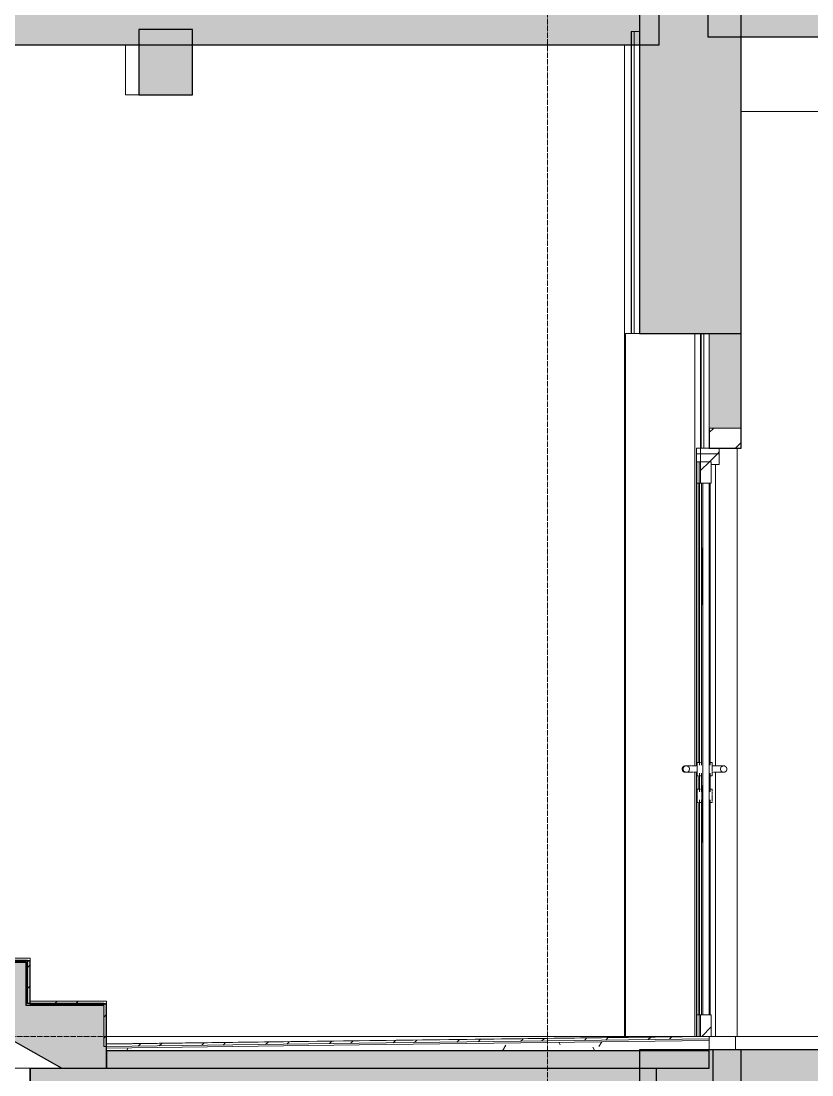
# Model space of a CAD drawing. Header units: millimetres. Extents: x -46915 to 9656, y -6969 to 19630.
# Drawn here: x -15228 to -12267, y 3806 to 7749 of the extents above; entities that cross this region are included whole.
import ezdxf

# ---------------------------------------------------------------- set-up
doc = ezdxf.new("R2010")
doc.units = ezdxf.units.MM
doc.linetypes.add('ADSK_Линия сетки', pattern=[25, 20, -2.5, 0, -2.5])
doc.linetypes.add('ADSK_Сверху', pattern=[4.5, 3, -1.5])
for name, color, linetype, lineweight in [('Двери', 7, 'Continuous', 9), ('Каркас', 7, 'Continuous', 9), ('Лестницы', 7, 'Continuous', 9), ('Оси', 7, 'Continuous', 9), ('Перекрытие', 7, 'Continuous', 9), ('Стены внутренние', 7, 'Continuous', 9), ('Стены несущие', 7, 'Continuous', 30), ('Стены отделка', 7, 'Continuous', 30), ('Стены перегородки', 7, 'Continuous', 30), ('Стены штриховка', 7, 'Continuous', 9), ('Уровни', 7, 'Continuous', 9)]:
    doc.layers.add(name, color=color, linetype=linetype, lineweight=lineweight)
pattern_1 = [(45, (-19354.99, -180), (-106.066, 106.066), [])]
pattern_2 = [(45, (-19354.99, -180), (-117.8655, 117.8655), []), (45, (-19276.41, -180), (-117.8655, 117.8655), [])]
pattern_3 = [(0, (-19354.99, -180), (406.4, 101.6), [33.528, -271.272, 33.528, -271.272, -1625.6]), (0, (-19354.99, -180), (406.4, 101.6), [-609.6, 33.528, -576.072, 33.528, -271.272, -711.2]), (0, (-19354.99, -180), (406.4, 101.6), [-1524, 33.528, -169.672, 33.528, -474.472]), (120, (-19202.59, -129.2), (-291.1882, 301.1527), [33.528, -271.272, 33.528, -271.272, -1625.6]), (120, (-19202.59, -129.2), (-291.1882, 301.1527), [-609.6, 33.528, -576.072, 33.528, -271.272, -711.2]), (120, (-19202.59, -129.2), (-291.1882, 301.1527), [-1524, 33.528, -169.672, 33.528, -474.472]), (240, (-19151.79, 74), (-115.2118, -402.7527), [33.528, -271.272, 33.528, -271.272, -1625.6]), (240, (-19151.79, 74), (-115.2118, -402.7527), [-609.6, 33.528, -576.072, 33.528, -271.272, -711.2]), (240, (-19151.79, 74), (-115.2118, -402.7527), [-1524, 33.528, -169.672, 33.528, -474.472])]

# ---------------------------------------------------------------- blocks, each defined once
blk = doc.blocks.new('ADSK_БалкаЖБ_Прямоугольная - 201_4х245мм-824913-Б')
at = {"layer": 'Каркас', "true_color": 0xc0c0c0}
blk.add_hatch(color=9, dxfattribs=at).paths.add_polyline_path([(-14585.7, 7472), (-14585.7, 7717), (-14787.2, 7717), (-14787.2, 7472)])
at = {"layer": 'Каркас', "lineweight": 30}
for p, q in [((-14585.7, 7717), (-14787.2, 7717)), ((-14787.2, 7717), (-14787.2, 7472)), ((-14585.7, 7472), (-14585.7, 7717)), ((-14787.2, 7472), (-14585.7, 7472))]:
    blk.add_line(p, q, dxfattribs=at)
at = {"layer": 'Каркас'}
for q in [(-14837.3, 7660), (-14787.2, 7472)]:
    blk.add_line((-14837.3, 7472), q, dxfattribs=at)
blk = doc.blocks.new('AC_Дверь_Двупольная - Д-16л 1700х2200h-2916328-Б')
at = {"layer": 'Двери', "lineweight": 5}
h = blk.add_hatch(dxfattribs=at)
h.set_pattern_fill('FP_5', color=256, style=0, pattern_type=2)
h.set_pattern_definition(pattern_1)
h.paths.add_polyline_path([(-12613.9, 6130), (-12613.9, 6150), (-12683.9, 6150), (-12683.9, 6130)])
h = blk.add_hatch(dxfattribs=at)
h.set_pattern_fill('FP_5', color=256, style=0, pattern_type=2)
h.set_pattern_definition(pattern_1)
h.paths.add_polyline_path([(-12613.9, 6090), (-12613.9, 6130), (-12683.9, 6130), (-12683.9, 6100), (-12643.9, 6100), (-12643.9, 6090)])
h = blk.add_hatch(dxfattribs=at)
h.set_pattern_fill('FP_5', color=256, style=0, pattern_type=2)
h.set_pattern_definition(pattern_1)
h.paths.add_polyline_path([(-12643.9, 3950), (-12643.9, 4030), (-12683.9, 4030), (-12683.9, 3950)])
h.paths.add_polyline_path([(-12683.9, 6020), (-12643.9, 6020), (-12643.9, 6100), (-12683.9, 6100)])
h = blk.add_hatch(dxfattribs=at)
h.set_pattern_fill('FP_10', color=256, style=0, pattern_type=2)
h.set_pattern_definition([(269.634, (-12671.367, 442.3), (-8.5167909, -1777.9998717), [266.705, -2400.348]), (269.634, (-12671.196, 388.96), (-8.5167909, -1777.9998717), [160.023, -2507.03]), (269.634, (-12672.219, 388.96), (-8.5167909, -1777.9998717), [160.023, -2507.03])])
h.paths.add_polyline_path([(-12680.4, 4030), (-12675.9, 4030), (-12675.9, 6020), (-12680.4, 6020), (-12680.4, 4037.2)])
at = {"layer": 'Двери'}
for p, q in [((-12683.9, 6150), (-12698.7, 6150)), ((-12698.7, 6150), (-12698.7, 4962)), ((-12683.9, 6130), (-12698.6, 6130)), ((-12698.6, 6130), (-12698.6, 4962)), ((-12698.6, 4962), (-12698.6, 6130)), ((-12698.6, 6130), (-12683.9, 6130)), ((-12689.2, 6100), (-12698.3, 6100)), ((-12698.3, 6100), (-12698.3, 4962)), ((-12698.3, 4962), (-12698.3, 6100)), ((-12698.3, 6100), (-12683.9, 6100)), ((-12683.9, 6100), (-12689.2, 6100)), ((-12689.2, 6100), (-12689.2, 4974.9)), ((-12689.2, 4974.9), (-12689.2, 6100)), ((-12628.2, 6090), (-12628.2, 4961.8)), ((-12697.5, 4975), (-12697.5, 6020)), ((-12697.5, 6020), (-12689.9, 6020)), ((-12689.9, 6020), (-12689.9, 4975)), ((-12688.4, 4964.7), (-12688.4, 6020)), ((-12688.4, 6020), (-12683.9, 6020)), ((-12680.4, 6020), (-12680.4, 4964.7)), ((-12648.4, 6020), (-12648.4, 4964.7)), ((-12698.7, 4938), (-12698.7, 3950)), ((-12698.6, 4938), (-12698.6, 3950)), ((-12698.6, 3950), (-12698.6, 4938)), ((-12698.3, 4938), (-12698.3, 3950)), ((-12698.3, 3950), (-12698.3, 4938)), ((-12688.4, 4864.7), (-12688.4, 4935.3)), ((-12680.4, 4935.3), (-12680.4, 4864.7)), ((-12648.4, 4935.3), (-12648.4, 4864.7)), ((-12628.2, 4938), (-12628.2, 3950)), ((-12697.5, 4875), (-12697.5, 4925)), ((-12689.9, 4925), (-12689.9, 4875)), ((-12689.2, 4925), (-12689.2, 4874.9)), ((-12689.2, 4874.9), (-12689.2, 4925)), ((-12697.5, 4030), (-12697.5, 4825)), ((-12689.9, 4825), (-12689.9, 4030)), ((-12689.2, 4825), (-12689.2, 3950)), ((-12689.2, 3950), (-12689.2, 4825)), ((-12688.4, 4030), (-12688.4, 4835.3)), ((-12680.4, 4835.3), (-12680.4, 4030)), ((-12648.4, 4835.3), (-12648.4, 4030)), ((-12689.9, 4030), (-12697.5, 4030)), ((-12683.9, 4030), (-12688.4, 4030)), ((-12698.7, 3950), (-12698.6, 3950)), ((-12698.6, 3950), (-12698.3, 3950)), ((-12698.3, 3950), (-12689.2, 3950)), ((-12689.2, 3950), (-12683.9, 3950)), ((-12628.2, 3950), (-12643.9, 3950))]:
    blk.add_line(p, q, dxfattribs=at)
at = {"layer": 'Двери', "lineweight": 15}
for p, q in [((-12613.9, 6150), (-12683.9, 6150)), ((-12683.9, 6150), (-12683.9, 6130)), ((-12683.9, 6130), (-12683.9, 6100)), ((-12613.9, 6130), (-12683.9, 6130)), ((-12683.9, 6130), (-12613.9, 6130)), ((-12613.9, 6130), (-12613.9, 6150)), ((-12613.9, 6090), (-12613.9, 6130)), ((-12643.9, 6100), (-12683.9, 6100)), ((-12683.9, 6100), (-12683.9, 6020)), ((-12683.9, 6100), (-12643.9, 6100)), ((-12643.9, 6020), (-12643.9, 6100)), ((-12643.9, 6100), (-12643.9, 6090)), ((-12643.9, 6090), (-12613.9, 6090)), ((-12683.9, 6020), (-12643.9, 6020)), ((-12651.9, 6020), (-12675.9, 6020)), ((-12675.9, 6020), (-12675.9, 4030)), ((-12651.9, 4030), (-12651.9, 6020)), ((-12643.9, 4030), (-12683.9, 4030)), ((-12683.9, 4030), (-12683.9, 3950)), ((-12675.9, 4030), (-12651.9, 4030)), ((-12643.9, 3950), (-12643.9, 4030)), ((-12683.9, 3950), (-12643.9, 3950))]:
    blk.add_line(p, q, dxfattribs=at)
at = {"layer": 'Двери', "linetype": 'ADSK_Сверху', "lineweight": 5}
for p, q in [((-12680.3, 4975), (-12696.6, 4975)), ((-12640.6, 4975), (-12651.9, 4975)), ((-12740.9, 4938), (-12739.9, 4938)), ((-12737.4, 4962), (-12738.4, 4962)), ((-12738.4, 4938), (-12737.4, 4938)), ((-12696.6, 4962), (-12718.6, 4962)), ((-12718.6, 4938), (-12696.6, 4938)), ((-12618.6, 4962), (-12640.4, 4962)), ((-12640.4, 4938), (-12618.6, 4938)), ((-12618.1, 4938), (-12617.3, 4938)), ((-12599.9, 4962), (-12600.9, 4962)), ((-12600.9, 4938), (-12599.9, 4938)), ((-12597.4, 4962), (-12598.4, 4962)), ((-12598.4, 4938), (-12597.4, 4938)), ((-12696.6, 4925), (-12680.3, 4925)), ((-12651.9, 4925), (-12640.6, 4925)), ((-12680.3, 4875), (-12696.6, 4875)), ((-12640.6, 4875), (-12651.9, 4875)), ((-12696.6, 4825), (-12680.3, 4825)), ((-12651.9, 4825), (-12640.6, 4825))]:
    blk.add_line(p, q, dxfattribs=at)
at = {"layer": 'Двери', "linetype": 'ADSK_Сверху', "lineweight": 5, "flags": 128}
for points in [[(-12750.4, 4950), (-12750.4, 4950.5), (-12750.4, 4951), (-12750.3, 4951.4), (-12750.2, 4951.9), (-12750.1, 4952.4), (-12750, 4952.9), (-12749.9, 4953.3), (-12749.8, 4953.8), (-12749.6, 4954.2), (-12749.4, 4954.7), (-12749.2, 4955.1), (-12749, 4955.5), (-12748.8, 4956), (-12748.6, 4956.4), (-12748.3, 4956.8), (-12748, 4957.2), (-12747.7, 4957.5), (-12747.4, 4957.9), (-12747.1, 4958.3), (-12746.7, 4958.6), (-12746.4, 4958.9), (-12746, 4959.2), (-12745.7, 4959.5), (-12745.3, 4959.8), (-12744.9, 4960.1), (-12744.5, 4960.3), (-12744, 4960.6), (-12743.6, 4960.8), (-12743.2, 4961), (-12742.7, 4961.2), (-12742.3, 4961.3), (-12741.8, 4961.5), (-12741.4, 4961.6), (-12740.9, 4961.7), (-12740.4, 4961.8)], [(-12738.4, 4938), (-12738.9, 4938), (-12739.3, 4938), (-12739.8, 4938.1), (-12740.3, 4938.2), (-12740.8, 4938.2), (-12741.2, 4938.3), (-12741.7, 4938.5), (-12742.2, 4938.6), (-12742.6, 4938.8), (-12743.1, 4938.9), (-12743.5, 4939.1), (-12743.9, 4939.4), (-12744.4, 4939.6), (-12744.8, 4939.8), (-12745.2, 4940.1), (-12745.6, 4940.4), (-12745.9, 4940.7), (-12746.3, 4941), (-12746.7, 4941.3), (-12747, 4941.6), (-12747.3, 4942), (-12747.6, 4942.4), (-12747.9, 4942.7), (-12748.2, 4943.1), (-12748.5, 4943.5), (-12748.7, 4943.9), (-12749, 4944.3), (-12749.2, 4944.8), (-12749.4, 4945.2), (-12749.6, 4945.7), (-12749.7, 4946.1), (-12749.9, 4946.6), (-12750, 4947), (-12750.1, 4947.5), (-12750.2, 4948), (-12750.3, 4948.4), (-12750.3, 4948.9), (-12750.4, 4949.4), (-12750.4, 4949.9), (-12750.4, 4950)], [(-12739.9, 4938), (-12739.9, 4938), (-12739.8, 4938), (-12739.8, 4938), (-12739.6, 4938), (-12739.5, 4938), (-12739.3, 4938), (-12739.1, 4938), (-12738.8, 4938), (-12738.6, 4938), (-12738.3, 4938)], [(-12738.2, 4938), (-12738.3, 4938), (-12738.4, 4938), (-12738.4, 4938)], [(-12719.7, 4962), (-12720.5, 4962), (-12721.3, 4962), (-12722.1, 4962), (-12722.9, 4962), (-12723.7, 4962), (-12724.5, 4962), (-12725.3, 4962), (-12726, 4962), (-12726.8, 4962), (-12727.5, 4962), (-12728.3, 4962), (-12729, 4962), (-12729.7, 4962), (-12730.4, 4962), (-12731.1, 4962), (-12731.7, 4962), (-12732.3, 4962), (-12733, 4962), (-12733.6, 4962), (-12734.1, 4962), (-12734.7, 4962), (-12735.2, 4962), (-12735.7, 4962), (-12736.2, 4962), (-12736.6, 4962)], [(-12736.5, 4962), (-12736.1, 4962), (-12735.7, 4962), (-12735.3, 4962), (-12734.9, 4962), (-12734.4, 4962), (-12733.9, 4962), (-12733.4, 4962), (-12732.9, 4962), (-12732.3, 4962), (-12731.7, 4962), (-12731.1, 4962), (-12730.5, 4962), (-12729.9, 4962), (-12729.2, 4962), (-12728.5, 4962), (-12727.8, 4962), (-12727.1, 4962), (-12726.4, 4962), (-12725.6, 4962), (-12724.9, 4962), (-12724.1, 4962), (-12723.4, 4962), (-12722.6, 4962), (-12721.8, 4962), (-12721, 4962), (-12720.2, 4962), (-12719.4, 4962), (-12718.6, 4962), (-12718.6, 4962)], [(-12718.6, 4938), (-12719.4, 4938), (-12720.2, 4938), (-12721, 4938), (-12721.8, 4938), (-12722.5, 4938), (-12723.3, 4938), (-12724.1, 4938), (-12724.9, 4938), (-12725.6, 4938), (-12726.4, 4938), (-12727.1, 4938), (-12727.8, 4938), (-12728.5, 4938), (-12729.2, 4938), (-12729.8, 4938), (-12730.5, 4938), (-12731.1, 4938), (-12731.7, 4938), (-12732.3, 4938), (-12732.9, 4938), (-12733.4, 4938), (-12733.9, 4938), (-12734.4, 4938), (-12734.9, 4938), (-12735.3, 4938), (-12735.7, 4938), (-12736.1, 4938), (-12736.5, 4938)], [(-12735.8, 4938), (-12735.4, 4938), (-12734.8, 4938), (-12734.3, 4938), (-12733.7, 4938), (-12733.1, 4938), (-12732.5, 4938), (-12731.9, 4938), (-12731.2, 4938), (-12730.6, 4938), (-12729.9, 4938), (-12729.2, 4938), (-12728.5, 4938), (-12727.7, 4938), (-12727, 4938), (-12726.2, 4938), (-12725.5, 4938), (-12724.7, 4938), (-12723.9, 4938), (-12723.1, 4938), (-12722.3, 4938), (-12721.5, 4938), (-12720.7, 4938), (-12719.9, 4938), (-12719.7, 4938)], [(-12618.6, 4962), (-12617.8, 4962), (-12617, 4962), (-12616.2, 4962), (-12615.4, 4962), (-12614.6, 4962), (-12613.8, 4962), (-12613.1, 4962), (-12612.3, 4962), (-12611.5, 4962), (-12610.8, 4962), (-12610, 4962), (-12609.3, 4962), (-12608.6, 4962), (-12607.9, 4962), (-12607.3, 4962), (-12606.6, 4962), (-12606, 4962), (-12605.4, 4962), (-12604.8, 4962), (-12604.2, 4962), (-12603.6, 4962), (-12603.1, 4962), (-12602.6, 4962), (-12602.1, 4962), (-12601.7, 4962), (-12601.2, 4962), (-12600.8, 4962), (-12600.5, 4962), (-12600.1, 4962), (-12599.8, 4962), (-12599.5, 4962), (-12599.3, 4962), (-12599.1, 4962), (-12598.9, 4962), (-12598.7, 4962), (-12598.6, 4962), (-12598.5, 4962), (-12598.4, 4962), (-12598.4, 4962), (-12598.4, 4962)], [(-12598.4, 4938), (-12598.4, 4938), (-12598.5, 4938), (-12598.6, 4938), (-12598.7, 4938), (-12598.8, 4938), (-12599, 4938), (-12599.2, 4938), (-12599.5, 4938), (-12599.7, 4938), (-12600, 4938), (-12600.4, 4938), (-12600.7, 4938), (-12601.1, 4938), (-12601.6, 4938), (-12602, 4938), (-12602.5, 4938), (-12603, 4938), (-12603.5, 4938), (-12604, 4938), (-12604.6, 4938), (-12605.2, 4938), (-12605.8, 4938), (-12606.4, 4938), (-12607.1, 4938), (-12607.7, 4938), (-12608.4, 4938), (-12609.1, 4938), (-12609.9, 4938), (-12610.6, 4938), (-12611.3, 4938), (-12612.1, 4938), (-12612.8, 4938), (-12613.6, 4938), (-12614.4, 4938), (-12615.2, 4938), (-12616, 4938), (-12616.8, 4938), (-12617.6, 4938), (-12618.4, 4938), (-12618.6, 4938)], [(-12599.9, 4962), (-12599.9, 4962), (-12600, 4962), (-12600.1, 4962), (-12600.2, 4962), (-12600.3, 4962), (-12600.5, 4962), (-12600.7, 4962), (-12600.9, 4962), (-12601.2, 4962), (-12601.5, 4962), (-12601.8, 4962), (-12602.2, 4962), (-12602.6, 4962), (-12603, 4962), (-12603.4, 4962), (-12603.9, 4962), (-12604.4, 4962), (-12604.9, 4962), (-12605.4, 4962), (-12606, 4962), (-12606.6, 4962), (-12607.2, 4962), (-12607.8, 4962), (-12608.5, 4962), (-12609.1, 4962), (-12609.8, 4962), (-12610.5, 4962), (-12611.2, 4962), (-12611.9, 4962), (-12612.7, 4962), (-12613.4, 4962), (-12614.2, 4962), (-12615, 4962), (-12615.7, 4962), (-12616.5, 4962), (-12617.3, 4962), (-12618.1, 4962)], [(-12612, 4938), (-12611.2, 4938), (-12610.5, 4938), (-12609.8, 4938), (-12609.1, 4938), (-12608.5, 4938), (-12607.8, 4938), (-12607.2, 4938), (-12606.6, 4938), (-12606, 4938), (-12605.4, 4938), (-12604.9, 4938), (-12604.4, 4938), (-12603.9, 4938), (-12603.4, 4938), (-12603, 4938), (-12602.6, 4938), (-12602.2, 4938), (-12601.8, 4938), (-12601.5, 4938), (-12601.2, 4938), (-12600.9, 4938), (-12600.7, 4938), (-12600.5, 4938), (-12600.3, 4938), (-12600.2, 4938), (-12600.1, 4938), (-12600, 4938), (-12599.9, 4938), (-12599.9, 4938)], [(-12599.9, 4962), (-12599.4, 4962), (-12599, 4962), (-12598.5, 4961.9)], [(-12598.4, 4938.1), (-12598.8, 4938), (-12599.3, 4938), (-12599.8, 4938), (-12599.9, 4938)]]:
    blk.add_lwpolyline(points, dxfattribs=at)
at = {"layer": 'Двери', "linetype": 'ADSK_Сверху', "lineweight": 5}
for centre, major_axis, ratio, start_param, end_param in [((-12697.7, 4950), (0, 25), 0.009587, 0.261799, 1.047198), ((-12697.7, 4950), (0, 25), 0.009587, 5.235988, 6.283185), ((-12696.6, 4950), (0, 25), 0.009587, 0.261799, 1.047198), ((-12696.6, 4950), (0, 25), 0.009587, 4.712389, 6.283185), ((-12640.6, 4950), (0, 25), 0.009587, 4.712389, 6.283185), ((-12740.9, 4950), (0, 12), 0.999954, 0, 1.570796), ((-12740.9, 4950), (0, 12), 0.999954, 1.570796, 3.141593), ((-12737.4, 4950), (0, 12), 0.999954, 4.712389, 7.853982), ((-12737.4, 4950), (0, 12), 0.999954, 1.570796, 4.712389), ((-12697.7, 4950), (0, 25), 0.009587, 2.094395, 2.879793), ((-12697.7, 4950), (0, 25), 0.009587, 3.141593, 4.18879), ((-12696.6, 4950), (0, 25), 0.009587, 2.094395, 2.879793), ((-12696.6, 4950), (0, 12), 0.009587, 4.712389, 6.283185), ((-12696.6, 4950), (0, 12), 0.009587, 3.141593, 4.712389), ((-12696.6, 4950), (0, 25), 0.009587, 3.141593, 4.712389), ((-12640.6, 4950), (0, 25), 0.009587, 3.141593, 4.712389), ((-12597.4, 4950), (0, 12), 0.999954, 4.712389, 7.853982), ((-12597.4, 4950), (0, 12), 0.999954, 1.570796, 4.712389), ((-12600.9, 4950), (0, 12), 0.999954, 0, 0.191121), ((-12600.9, 4950), (0, 12), 0.999954, 2.960079, 3.141593), ((-12697.7, 4850), (0, 25), 0.009587, 0.261799, 1.570796), ((-12697.7, 4850), (0, 25), 0.009587, 1.570796, 2.879793), ((-12697.7, 4850), (0, 25), 0.009587, 4.712389, 6.283185), ((-12697.7, 4850), (0, 25), 0.009587, 3.141593, 4.712389), ((-12696.6, 4850), (0, 25), 0.009587, 0.261799, 1.308997), ((-12696.6, 4850), (0, 25), 0.009587, 4.712389, 6.283185), ((-12696.6, 4850), (0, 25), 0.009587, 3.141593, 4.712389), ((-12640.6, 4850), (0, 25), 0.009587, 4.712389, 6.283185), ((-12640.6, 4850), (0, 25), 0.009587, 3.141593, 4.712389), ((-12696.6, 4850), (0, 25), 0.009587, 1.832596, 2.879793)]:
    blk.add_ellipse(centre, major_axis=major_axis, ratio=ratio, start_param=start_param, end_param=end_param, dxfattribs=at)

msp = doc.modelspace()

# ---------------------------------------------------------------- hatches: boundary and pattern name
at = {"layer": 'Лестницы', "lineweight": 5}
h = msp.add_hatch(dxfattribs=at)
h.set_pattern_fill('FP_9', color=256, style=0, pattern_type=2)
h.set_pattern_definition(pattern_3)
h.paths.add_polyline_path([(-15179.6, 4066.9), (-14918, 4066.9), (-14918, 4072.9), (-15203.6, 4072.9), (-15203.6, 4233.8), (-15489.2, 4233.8), (-15489.2, 4394.8), (-15774.8, 4394.8), (-15774.8, 4555.7), (-16060.4, 4555.7), (-16060.4, 4716.6), (-16346, 4716.6), (-16346, 4877.5), (-16631.6, 4877.5), (-16631.6, 5038.5), (-16917.2, 5038.5), (-16917.2, 5199.4), (-17202.8, 5199.4), (-17202.8, 5360.3), (-17488.4, 5360.3), (-17488.4, 5521.2), (-17774, 5521.2), (-17774, 5682.2), (-18059.6, 5682.2), (-18059.6, 5843.1), (-18354.2, 5843.1), (-18354.2, 5837.1), (-18065.6, 5837.1), (-18065.6, 5676.2), (-17780, 5676.2), (-17780, 5515.2), (-17494.4, 5515.2), (-17494.4, 5354.3), (-17208.8, 5354.3), (-17208.8, 5193.4), (-16923.2, 5193.4), (-16923.2, 5032.5), (-16637.6, 5032.5), (-16637.6, 4871.5), (-16352, 4871.5), (-16352, 4710.6), (-16066.4, 4710.6), (-16066.4, 4549.7), (-15780.8, 4549.7), (-15780.8, 4388.8), (-15495.2, 4388.8), (-15495.2, 4227.8), (-15209.6, 4227.8), (-15209.6, 4066.9)])
at = {"layer": 'Лестницы', "true_color": 0xc0c0c0}
msp.add_hatch(color=9, dxfattribs=at).paths.add_polyline_path([(-15075.1, 3831), (-14908, 3831), (-14908, 4069.9), (-15193.6, 4069.9), (-15193.6, 4230.8), (-15479.2, 4230.8), (-15479.2, 4391.8), (-15764.8, 4391.8), (-15764.8, 4552.7), (-16050.4, 4552.7), (-16050.4, 4713.6), (-16336, 4713.6), (-16336, 4874.5), (-16621.6, 4874.5), (-16621.6, 5035.5), (-16907.2, 5035.5), (-16907.2, 5196.4), (-17192.8, 5196.4), (-17192.8, 5357.3), (-17478.4, 5357.3), (-17478.4, 5518.2), (-17764, 5518.2), (-17764, 5679.2), (-18049.6, 5679.2), (-18049.6, 5840.1), (-18335.2, 5840.1), (-18335.2, 5667.9), (-15179.6, 3889.9)])
at = {"layer": 'Лестницы', "lineweight": 5}
h = msp.add_hatch(dxfattribs=at)
h.set_pattern_fill('FP_4', color=256, style=0, pattern_type=2)
h.set_pattern_definition(pattern_2)
h.paths.add_polyline_path([(-15479.2, 4233.8), (-15193.6, 4233.8), (-15193.6, 4242.8), (-15479.2, 4242.8)])
h = msp.add_hatch(dxfattribs=at)
h.set_pattern_fill('FP_4', color=256, style=0, pattern_type=2)
h.set_pattern_definition(pattern_2)
h.paths.add_polyline_path([(-15203.6, 4072.9), (-15193.6, 4072.9), (-15193.6, 4233.8), (-15203.6, 4233.8), (-15203.6, 4136.1)])
h = msp.add_hatch(dxfattribs=at)
h.set_pattern_fill('FP_4', color=256, style=0, pattern_type=2)
h.set_pattern_definition(pattern_2)
h.paths.add_polyline_path([(-15179.6, 4072.9), (-14908, 4072.9), (-14908, 4081.9), (-15193.6, 4081.9), (-15193.6, 4072.9)])
h = msp.add_hatch(dxfattribs=at)
h.set_pattern_fill('FP_4', color=256, style=0, pattern_type=2)
h.set_pattern_definition(pattern_2)
h.paths.add_polyline_path([(-14918, 3912), (-14908, 3912), (-14908, 4072.9), (-14918, 4072.9), (-14918, 3938.4)])
at = {"layer": 'Перекрытие', "true_color": 0xc0c0c0}
for points in [[(-8003, 7690), (-530.5, 7690), (-530.5, 7810), (-12656.2, 7810), (-12656.2, 7690), (-9513.9, 7690)], [(-14046.4, 7660), (-12839.4, 7660), (-12839.4, 7780), (-15319.1, 7780), (-15319.1, 7660)], [(-12651.9, 3831), (-12651.9, 3896), (-14908, 3896), (-14908, 3831), (-12913.3, 3831)], [(-575.6, 3780), (-575.6, 3900), (-12638.2, 3900), (-12638.2, 3780), (-1959.6, 3780)], [(-15193.6, 3711), (-12848.5, 3711), (-12848.5, 3831), (-15193.6, 3831), (-15193.6, 3740.7)]]:
    msp.add_hatch(color=9, dxfattribs=at).paths.add_polyline_path(points)
at = {"layer": 'Перекрытие', "lineweight": 5}
h = msp.add_hatch(dxfattribs=at)
h.set_pattern_fill('FP_4', color=256, style=0, pattern_type=2)
h.set_pattern_definition(pattern_2)
h.paths.add_polyline_path([(-14908, 3912), (-12651.9, 3941), (-12651.9, 3950), (-14908, 3921)])
h = msp.add_hatch(dxfattribs=at)
h.set_pattern_fill('FP_9', color=256, style=0, pattern_type=2)
h.set_pattern_definition(pattern_3)
h.paths.add_polyline_path([(-12651.9, 3896), (-12651.9, 3935), (-14908, 3906), (-14908, 3896), (-12913.3, 3896)])
at = {"layer": 'Стены внутренние', "true_color": 0xc0c0c0}
for points in [[(-12535.6, 6580), (-12531.9, 6580), (-12531.9, 7860), (-12911.9, 7860), (-12911.9, 6580)], [(-12535.6, 6226), (-12531.9, 6226), (-12531.9, 6580), (-12651.9, 6580), (-12651.9, 6226)], [(-12531.9, 2648), (-12531.9, 3900), (-12911.9, 3900), (-12911.9, 2648), (-12535.6, 2648)]]:
    msp.add_hatch(color=9, dxfattribs=at).paths.add_polyline_path(points)
at = {"layer": 'Стены внутренние', "lineweight": 5}
h = msp.add_hatch(dxfattribs=at)
h.set_pattern_fill('FP_4', color=256, style=0, pattern_type=2)
h.set_pattern_definition(pattern_2)
h.paths.add_polyline_path([(-12651.9, 6150), (-12531.9, 6150), (-12531.9, 6226), (-12651.9, 6226)])

# ---------------------------------------------------------------- linework, layer by layer
at = {"layer": 'Каркас'}
msp.add_line((-12531.9, 7410), (-8981.2, 7410), dxfattribs=at)
at = {"layer": 'Лестницы', "lineweight": 30}
for p, q in [((-18335.2, 5667.9), (-15075.1, 3831)), ((-15495.2, 4227.8), (-15209.6, 4227.8)), ((-15203.6, 4233.8), (-15489.2, 4233.8)), ((-15193.6, 4230.8), (-15479.2, 4230.8)), ((-15209.6, 4227.8), (-15209.6, 4066.9)), ((-15203.6, 4072.9), (-15203.6, 4233.8)), ((-15193.6, 4069.9), (-15193.6, 4230.8)), ((-15209.6, 4066.9), (-14918, 4066.9)), ((-14918, 4072.9), (-15203.6, 4072.9)), ((-14908, 4069.9), (-15193.6, 4069.9)), ((-14918, 4066.9), (-14918, 4072.9)), ((-14908, 3831), (-14908, 4069.9)), ((-15075.1, 3831), (-14908, 3831))]:
    msp.add_line(p, q, dxfattribs=at)
at = {"layer": 'Лестницы', "lineweight": 15}
for p, q in [((-15193.6, 4242.8), (-15479.2, 4242.8)), ((-15479.2, 4233.8), (-15193.6, 4233.8)), ((-15193.6, 4233.8), (-15203.6, 4233.8)), ((-15203.6, 4233.8), (-15203.6, 4072.9)), ((-15193.6, 4233.8), (-15193.6, 4242.8)), ((-15193.6, 4072.9), (-15193.6, 4233.8)), ((-15203.6, 4072.9), (-15193.6, 4072.9)), ((-14908, 4081.9), (-15193.6, 4081.9)), ((-15193.6, 4081.9), (-15193.6, 4072.9)), ((-15193.6, 4072.9), (-14908, 4072.9)), ((-14908, 4072.9), (-14918, 4072.9)), ((-14918, 4072.9), (-14918, 3912)), ((-14908, 4072.9), (-14908, 4081.9)), ((-14908, 3912), (-14908, 4072.9)), ((-14918, 3912), (-14908, 3912))]:
    msp.add_line(p, q, dxfattribs=at)
at = {"layer": 'Лестницы'}
msp.add_line((-15194.9, 3831), (-15402.4, 3831), dxfattribs=at)
at = {"layer": 'Оси', "linetype": 'ADSK_Линия сетки'}
msp.add_line((-13256.8, -6169), (-13256.8, 15900), dxfattribs=at)
at = {"layer": 'Перекрытие', "lineweight": 30}
for p, q in [((-12656.2, 7810), (-12656.2, 7690)), ((-12839.4, 7660), (-12839.4, 7780)), ((-12656.2, 7690), (-530.5, 7690)), ((-15319.1, 7660), (-12839.4, 7660)), ((-12651.9, 3896), (-14908, 3896)), ((-14908, 3896), (-14908, 3831)), ((-12651.9, 3831), (-12651.9, 3896)), ((-12638.2, 3900), (-12638.2, 3780)), ((-575.6, 3900), (-12531.9, 3900)), ((-15193.6, 3831), (-15193.6, 3711)), ((-15193.6, 3831), (-12651.9, 3831)), ((-12848.5, 3711), (-12848.5, 3831))]:
    msp.add_line(p, q, dxfattribs=at)
at = {"layer": 'Перекрытие'}
for p, q in [((-14908, 3921), (-12934.7, 3946.7)), ((-14908, 3921.9), (-12936.8, 3946.7)), ((-12934.7, 3946.7), (-12936.8, 3946.7)), ((-12933.1, 3946.7), (-12934.7, 3946.7)), ((-12673.1, 3950), (-12933.1, 3946.7)), ((-13962.6, 3924.1), (-14908, 3912)), ((-12651.9, 3941), (-13962.6, 3924.1)), ((-15195.8, 3831), (-15195.8, 3711)), ((-15195.8, 3831), (-15193.6, 3831))]:
    msp.add_line(p, q, dxfattribs=at)
at = {"layer": 'Перекрытие', "lineweight": 15}
for p, q in [((-12651.9, 3950), (-13962.7, 3933.1)), ((-12651.9, 3896), (-12651.9, 3950)), ((-13962.7, 3933.1), (-14908, 3921)), ((-14908, 3921), (-14908, 3896)), ((-13962.5, 3918.1), (-14908, 3906)), ((-12651.9, 3935), (-13962.5, 3918.1))]:
    msp.add_line(p, q, dxfattribs=at)
at = {"layer": 'Стены внутренние', "lineweight": 30}
for p, q in [((-12911.9, 7860), (-12911.9, 6580)), ((-12531.9, 6226), (-12531.9, 7860)), ((-12911.9, 6580), (-12531.9, 6580)), ((-12531.9, 3900), (-12911.9, 3900)), ((-12911.9, 3900), (-12911.9, 2648)), ((-12531.9, 2300), (-12531.9, 3900))]:
    msp.add_line(p, q, dxfattribs=at)
at = {"layer": 'Стены внутренние'}
for p, q in [((-12968.8, 7660), (-12968.8, 3950)), ((-12964.7, 3950), (-12964.7, 6580)), ((-12964.7, 6580), (-12943.9, 6580)), ((-12704.8, 4962), (-12704.8, 6580)), ((-12698.7, 4962), (-12698.7, 6150)), ((-12698.7, 6150), (-12683.9, 6150)), ((-12546.8, 6150), (-12546.8, 3950)), ((-12704.8, 3950), (-12704.8, 4938)), ((-12698.7, 3950), (-12698.7, 4938)), ((-14908, 3950), (-12698.7, 3950)), ((-12936.8, 3946.7), (-12936.8, 3950)), ((-12933.1, 3946.7), (-12933.1, 3950)), ((-10086.8, 3950), (-12628.2, 3950)), ((-12553.1, 3950), (-12553.1, 3900))]:
    msp.add_line(p, q, dxfattribs=at)
at = {"layer": 'Стены несущие'}
for p, q in [((-12651.9, 6226), (-12651.9, 6150)), ((-12531.9, 6150), (-12531.9, 6226)), ((-12651.9, 6150), (-12531.9, 6150))]:
    msp.add_line(p, q, dxfattribs=at)
at = {"layer": 'Стены отделка', "lineweight": 5}
for p, q in [((-12943.9, 7710), (-12943.9, 6580)), ((-12931.9, 7710), (-12943.9, 7710)), ((-12943.9, 6580), (-12931.9, 6580)), ((-12683.9, 6580), (-12683.9, 6150)), ((-12683.9, 6150), (-12671.9, 6150))]:
    msp.add_line(p, q, dxfattribs=at)
at = {"layer": 'Стены перегородки', "lineweight": 5}
for p, q in [((-12911.9, 7710), (-12931.9, 7710)), ((-12931.9, 6580), (-12911.9, 6580)), ((-12671.9, 6150), (-12651.9, 6150))]:
    msp.add_line(p, q, dxfattribs=at)
at = {"layer": 'Стены штриховка'}
for p, q in [((-12941.9, 7710), (-12941.9, 6580)), ((-12931.9, 7710), (-12931.9, 6580)), ((-12681.9, 6580), (-12681.9, 6150)), ((-12671.9, 6580), (-12671.9, 6150)), ((-12651.9, 6226), (-12651.9, 6580)), ((-12651.9, 6226), (-12531.9, 6226))]:
    msp.add_line(p, q, dxfattribs=at)
at = {"layer": 'Уровни', "linetype": 'ADSK_Линия сетки', "lineweight": 20}
msp.add_line((5132.7, 3950), (-46915.2, 3950), dxfattribs=at)

# ---------------------------------------------------------------- block references
at = {"layer": 'Двери'}
msp.add_blockref('AC_Дверь_Двупольная - Д-16л 1700х2200h-2916328-Б', (0, 0), dxfattribs=at)
at = {"layer": 'Каркас'}
msp.add_blockref('ADSK_БалкаЖБ_Прямоугольная - 201_4х245мм-824913-Б', (0, 0), dxfattribs=at)

doc.saveas('drawing.dxf')
